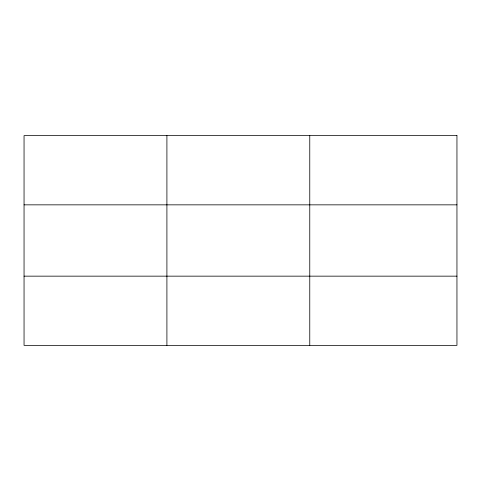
<?xml version="1.0" encoding="UTF-8"?>
<svg xmlns="http://www.w3.org/2000/svg" width="481" height="481" viewBox="0 0 481 481"><rect width="100%" height="100%" fill="white"/><g stroke="black" fill="none" stroke-linecap="round" stroke-linejoin="round"><path stroke-width="0.72" d="M166.907 345.364L166.907 135.636M309.764 345.364L309.764 135.636M24.05 204.846L456.95 204.846M24.05 276.154L456.95 276.154M456.95 135.636L456.95 345.364L24.05 345.364L24.05 135.636L456.95 135.636"/></g></svg>
